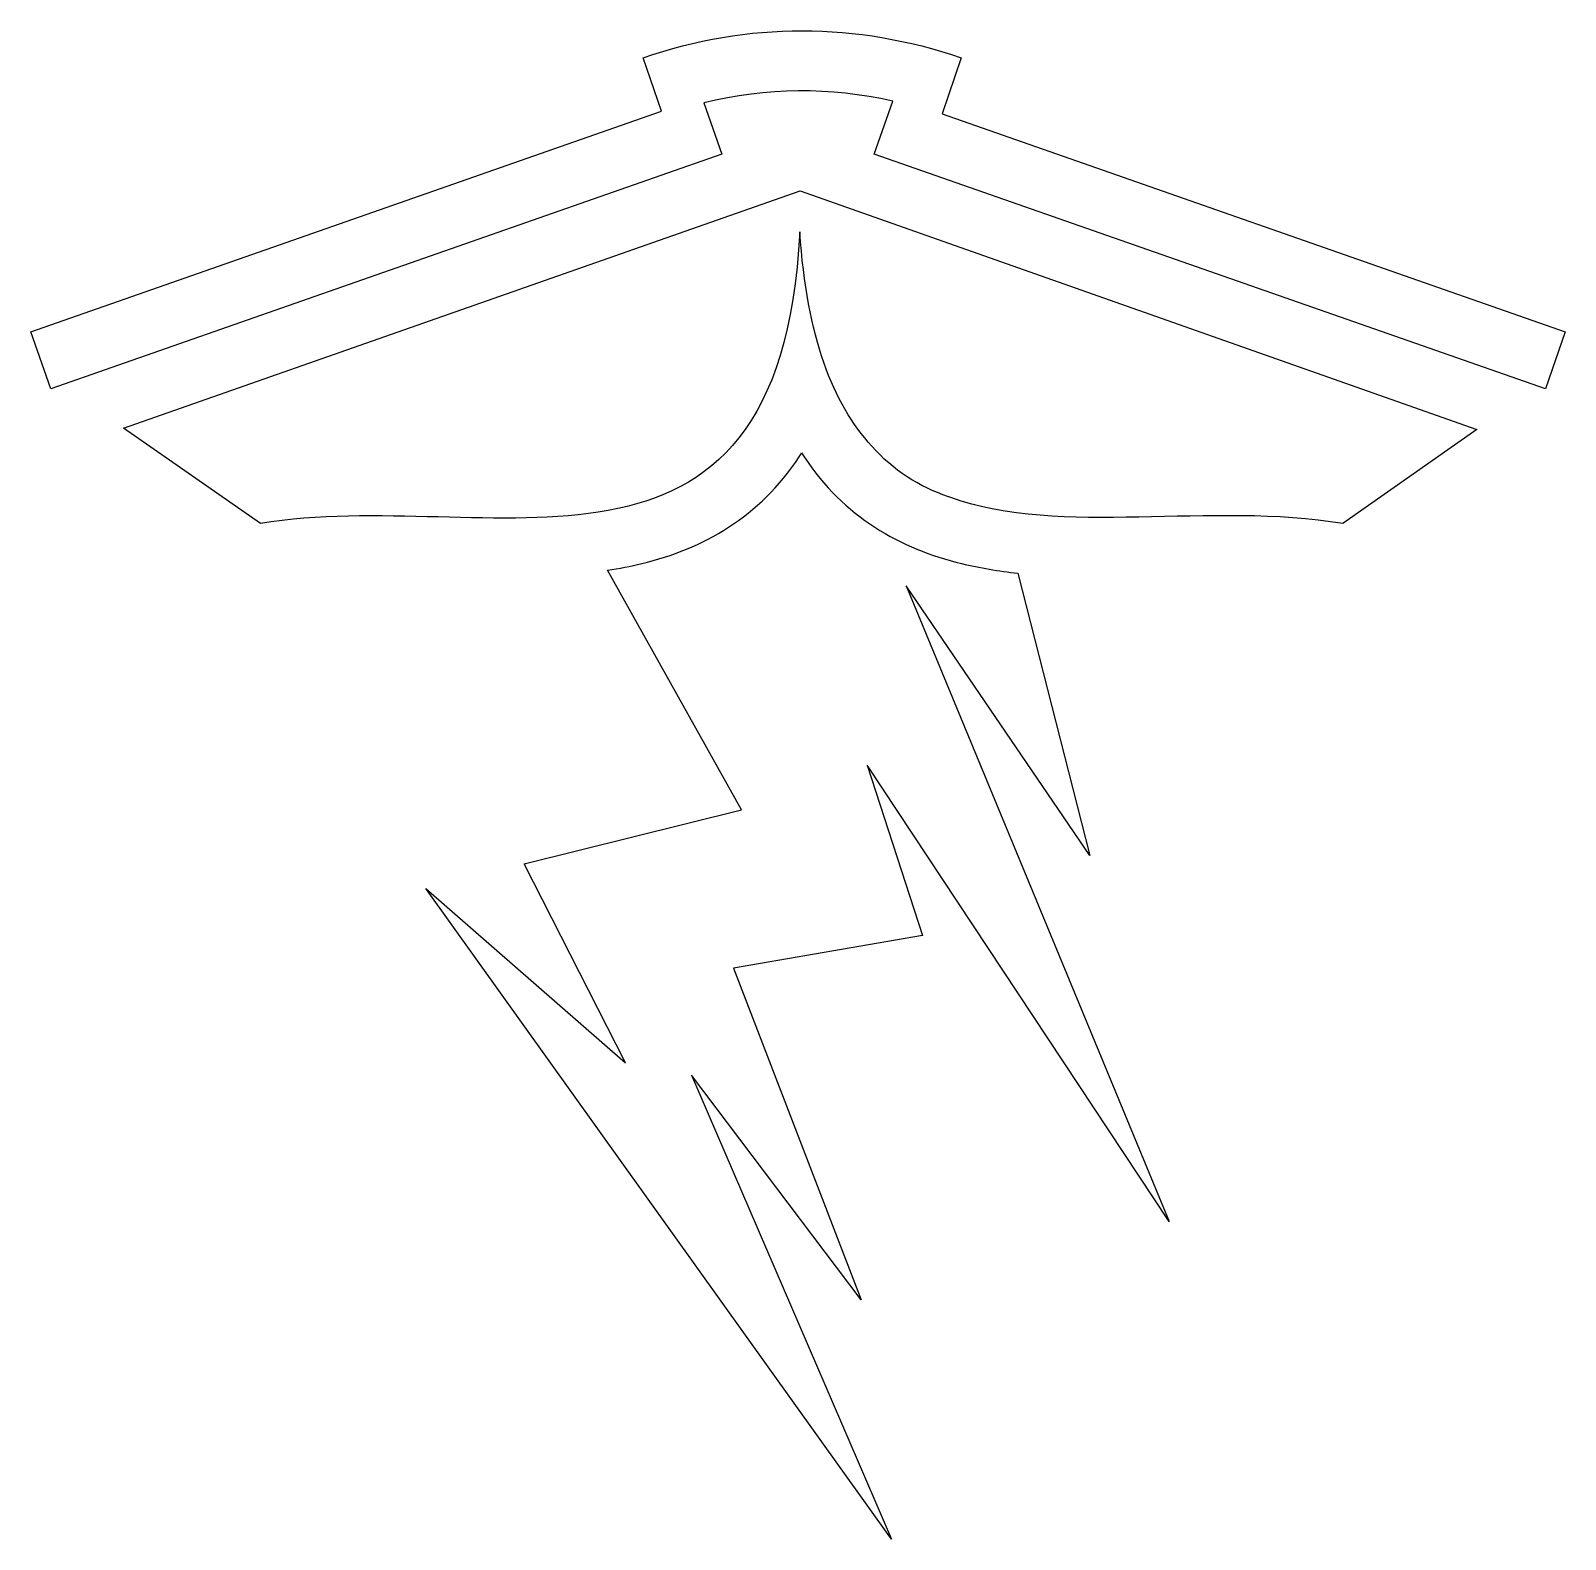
# Model space of a CAD drawing. Header units: centimetres. Extents: x -10.1 to 10, y -10.2 to 9.5.
import ezdxf

# ---------------------------------------------------------------- set-up
doc = ezdxf.new("R2010")
doc.units = ezdxf.units.CM
doc.header["$MEASUREMENT"] = 0
doc.layers.add('Layer 1', color=7, linetype='Continuous')

msp = doc.modelspace()

# ---------------------------------------------------------------- linework, layer by layer
at = {"layer": 'Layer 1'}
for points, knots in [([(0.0132, 9.53654), (-0.68131, 9.53747), (-1.37623, 9.42167), (-2.06492, 9.18473), (-2.06492, 9.18473), (-2.06492, 9.18473), (-1.82498, 8.4863), (-1.82498, 8.4863), (-1.82498, 8.4863), (-1.82498, 8.4863), (-10.0558, 5.60834), (-10.0558, 5.60834), (-10.0558, 5.60834), (-10.0558, 5.60834), (-9.79478, 4.86382), (-9.79478, 4.86382), (-9.79478, 4.86382), (-9.79478, 4.86382), (-1.03712, 7.92631), (-1.03712, 7.92631), (-1.03712, 7.92631), (-1.03712, 7.92631), (-1.27166, 8.59699), (-1.27166, 8.59699), (-1.27166, 8.59699), (-0.44736, 8.79729), (0.36994, 8.80193), (1.19517, 8.61807), (1.19517, 8.61807), (1.19517, 8.61807), (0.95397, 7.92626), (0.95397, 7.92626), (0.95397, 7.92626), (0.95397, 7.92626), (9.71175, 4.86377), (9.71175, 4.86377), (9.71175, 4.86377), (9.71175, 4.86377), (9.97146, 5.60834), (9.97146, 5.60834), (9.97146, 5.60834), (9.97146, 5.60834), (1.83954, 8.45206), (1.83954, 8.45206), (1.83954, 8.45206), (1.83954, 8.45206), (2.08858, 9.18469), (2.08858, 9.18469), (2.08858, 9.18469), (1.40166, 9.41733), (0.70758, 9.53561), (0.0132, 9.53654)], [0, 0, 0, 0, 0.07142857, 0.07142857, 0.07142857, 0.07142857, 0.14285714, 0.14285714, 0.14285714, 0.14285714, 0.21428571, 0.21428571, 0.21428571, 0.21428571, 0.28571429, 0.28571429, 0.28571429, 0.28571429, 0.35714286, 0.35714286, 0.35714286, 0.35714286, 0.42857143, 0.42857143, 0.42857143, 0.42857143, 0.5, 0.5, 0.5, 0.5, 0.57142857, 0.57142857, 0.57142857, 0.57142857, 0.64285714, 0.64285714, 0.64285714, 0.64285714, 0.71428571, 0.71428571, 0.71428571, 0.71428571, 0.78571429, 0.78571429, 0.78571429, 0.78571429, 0.85714286, 0.85714286, 0.85714286, 0.85714286, 1, 1, 1, 1]), ([(-0.01451, 7.4453), (-0.01451, 7.4453), (-8.84473, 4.34988), (-8.84473, 4.34988), (-8.84473, 4.34988), (-8.84473, 4.34988), (-7.05656, 3.10466), (-7.05656, 3.10466), (-7.05656, 3.10466), (-4.07571, 3.60646), (-0.28691, 1.78733), (-0.01847, 6.91032), (-0.01847, 6.91032), (0.07325, 5.53885), (0.41392, 4.66749), (0.92112, 4.11534), (0.92112, 4.11534), (1.20187, 3.79588), (1.53256, 3.59111), (1.91995, 3.45381), (1.91995, 3.45381), (1.92164, 3.45318), (1.92358, 3.45314), (1.92526, 3.45254), (1.92526, 3.45254), (1.93437, 3.44929), (1.94381, 3.44643), (1.95292, 3.44326), (1.95292, 3.44326), (3.3857, 2.92755), (5.35773, 3.39321), (7.06975, 3.10465), (7.06975, 3.10465), (7.06975, 3.10465), (8.81576, 4.33406), (8.81576, 4.33406), (8.81576, 4.33406), (8.81576, 4.33406), (-0.01447, 7.4453), (-0.01447, 7.4453), (-0.01447, 7.4453), (-0.01447, 7.4453), (-0.01451, 7.4453), (-0.01451, 7.4453)], [0, 0, 0, 0, 0.08333333, 0.08333333, 0.08333333, 0.08333333, 0.16666667, 0.16666667, 0.16666667, 0.16666667, 0.25, 0.25, 0.25, 0.25, 0.33333333, 0.33333333, 0.33333333, 0.33333333, 0.41666667, 0.41666667, 0.41666667, 0.41666667, 0.5, 0.5, 0.5, 0.5, 0.58333333, 0.58333333, 0.58333333, 0.58333333, 0.66666667, 0.66666667, 0.66666667, 0.66666667, 0.75, 0.75, 0.75, 0.75, 0.83333333, 0.83333333, 0.83333333, 0.83333333, 1, 1, 1, 1]), ([(0.00531, 4.02835), (-0.00578, 4.01093), (-0.01645, 3.99284), (-0.02767, 3.97564), (-0.02767, 3.97564), (-0.54187, 3.19132), (-1.28385, 2.77529), (-2.07939, 2.58283), (-2.07939, 2.58283), (-2.22639, 2.54728), (-2.37511, 2.5184), (-2.52612, 2.49453), (-2.52612, 2.49453), (-2.52612, 2.49453), (-0.77881, -0.62986), (-0.77881, -0.62986), (-0.77881, -0.62986), (-0.77881, -0.62986), (-3.61461, -1.33744), (-3.61461, -1.33744), (-3.61461, -1.33744), (-3.61461, -1.33744), (-2.29286, -3.93473), (-2.29286, -3.93473), (-2.29286, -3.93473), (-2.29286, -3.93473), (-4.89939, -1.65766), (-4.89939, -1.65766), (-4.89939, -1.65766), (-4.89939, -1.65766), (1.17809, -10.15194), (1.17809, -10.15194), (1.17809, -10.15194), (1.17809, -10.15194), (-1.43105, -4.09557), (-1.43105, -4.09557), (-1.43105, -4.09557), (-1.43105, -4.09557), (0.78015, -7.02624), (0.78015, -7.02624), (0.78015, -7.02624), (0.78015, -7.02624), (-0.88426, -2.69875), (-0.88426, -2.69875), (-0.88426, -2.69875), (-0.88426, -2.69875), (1.58257, -2.27311), (1.58257, -2.27311), (1.58257, -2.27311), (1.58257, -2.27311), (0.86184, -0.04875), (0.86184, -0.04875), (0.86184, -0.04875), (0.86184, -0.04875), (4.8032, -6.00624), (4.8032, -6.00624), (4.8032, -6.00624), (4.8032, -6.00624), (1.36778, 2.29022), (1.36778, 2.29022), (1.36778, 2.29022), (1.36778, 2.29022), (3.76482, -1.22684), (3.76482, -1.22684), (3.76482, -1.22684), (3.76482, -1.22684), (2.82525, 2.45628), (2.82525, 2.45628), (2.82525, 2.45628), (2.57646, 2.48495), (2.33146, 2.52501), (2.09258, 2.58278), (2.09258, 2.58278), (1.29708, 2.77523), (0.5537, 3.19126), (0.03951, 3.97559), (0.03951, 3.97559), (0.02812, 3.99301), (0.0164, 4.01067), (0.00527, 4.0283), (0.00527, 4.0283), (0.00527, 4.0283), (0.00531, 4.02835), (0.00531, 4.02835)], [0, 0, 0, 0, 0.04545455, 0.04545455, 0.04545455, 0.04545455, 0.09090909, 0.09090909, 0.09090909, 0.09090909, 0.13636364, 0.13636364, 0.13636364, 0.13636364, 0.18181818, 0.18181818, 0.18181818, 0.18181818, 0.22727273, 0.22727273, 0.22727273, 0.22727273, 0.27272727, 0.27272727, 0.27272727, 0.27272727, 0.31818182, 0.31818182, 0.31818182, 0.31818182, 0.36363636, 0.36363636, 0.36363636, 0.36363636, 0.40909091, 0.40909091, 0.40909091, 0.40909091, 0.45454545, 0.45454545, 0.45454545, 0.45454545, 0.5, 0.5, 0.5, 0.5, 0.54545455, 0.54545455, 0.54545455, 0.54545455, 0.59090909, 0.59090909, 0.59090909, 0.59090909, 0.63636364, 0.63636364, 0.63636364, 0.63636364, 0.68181818, 0.68181818, 0.68181818, 0.68181818, 0.72727273, 0.72727273, 0.72727273, 0.72727273, 0.77272727, 0.77272727, 0.77272727, 0.77272727, 0.81818182, 0.81818182, 0.81818182, 0.81818182, 0.86363636, 0.86363636, 0.86363636, 0.86363636, 0.90909091, 0.90909091, 0.90909091, 0.90909091, 1, 1, 1, 1])]:
    msp.add_open_spline(points, degree=3, knots=knots, dxfattribs=at)

doc.saveas('drawing.dxf')
